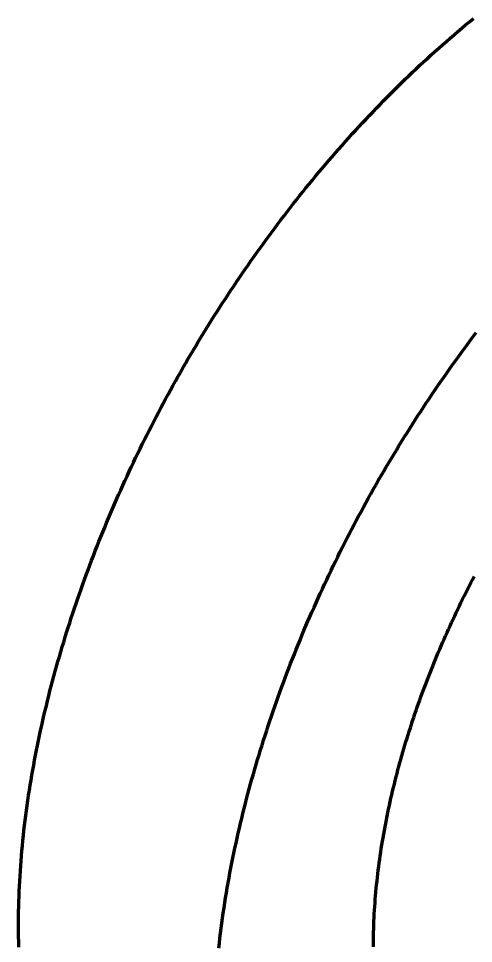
# Model space of a CAD drawing. Header units: millimetres. Extents: x 0 to 841, y 0 to 594.
# Drawn here: x 333.74 to 353.5, y 181.6 to 221.83 of the extents above; entities that cross this region are included whole.
import ezdxf

# ---------------------------------------------------------------- set-up
doc = ezdxf.new("R2010")
doc.units = ezdxf.units.MM
doc.layers.add('01-VISIBLE', color=7, linetype='CONTINUOUS', lineweight=70)

msp = doc.modelspace()

# ---------------------------------------------------------------- linework, layer by layer
at = {"layer": '01-VISIBLE'}
for points in [[(333.756, 181.446), (333.75, 181.667), (333.745, 181.887), (333.743, 182.108), (333.741, 182.329), (333.741, 182.549), (333.743, 182.77), (333.746, 182.991), (333.75, 183.212), (333.756, 183.432), (333.763, 183.653), (333.772, 183.873), (333.782, 184.094), (333.793, 184.314), (333.806, 184.535), (333.82, 184.755), (333.835, 184.975), (333.852, 185.195), (333.87, 185.415), (333.889, 185.635), (333.91, 185.855), (333.931, 186.074), (333.954, 186.294), (333.979, 186.513), (334.004, 186.732), (334.03, 186.952), (334.058, 187.17), (334.087, 187.389), (334.117, 187.608), (334.149, 187.826), (334.181, 188.045), (334.214, 188.263), (334.249, 188.481), (334.285, 188.699), (334.322, 188.916), (334.36, 189.134), (334.399, 189.351), (334.439, 189.568), (334.48, 189.785), (334.522, 190.001), (334.566, 190.218), (334.61, 190.434), (334.655, 190.65), (334.702, 190.866), (334.749, 191.081), (334.797, 191.297), (334.847, 191.512), (334.897, 191.727), (334.949, 191.941), (335.001, 192.156), (335.054, 192.37), (335.108, 192.584), (335.164, 192.798), (335.22, 193.011), (335.277, 193.224), (335.335, 193.437), (335.394, 193.65), (335.454, 193.862), (335.515, 194.074), (335.576, 194.286), (335.639, 194.498), (335.703, 194.709), (335.767, 194.92), (335.832, 195.131), (335.898, 195.342), (335.966, 195.552), (336.033, 195.762), (336.102, 195.972), (336.172, 196.181), (336.242, 196.39), (336.314, 196.599), (336.386, 196.808), (336.459, 197.016), (336.533, 197.224), (336.608, 197.432), (336.683, 197.639), (336.759, 197.846), (336.837, 198.053), (336.915, 198.259), (336.993, 198.466), (337.073, 198.671), (337.153, 198.877), (337.235, 199.082), (337.317, 199.287), (337.399, 199.492), (337.483, 199.696), (337.567, 199.9), (337.652, 200.104), (337.738, 200.307), (337.825, 200.51), (337.912, 200.712), (338.001, 200.915), (338.09, 201.117), (338.179, 201.318), (338.27, 201.52), (338.361, 201.721), (338.453, 201.921), (338.546, 202.122), (338.639, 202.321), (338.733, 202.521), (338.828, 202.72), (338.924, 202.919), (339.021, 203.118), (339.118, 203.316), (339.216, 203.514), (339.314, 203.711), (339.414, 203.908), (339.514, 204.105), (339.615, 204.301), (339.716, 204.497), (339.818, 204.693), (339.921, 204.888), (340.025, 205.083), (340.129, 205.277), (340.234, 205.471), (340.34, 205.665), (340.447, 205.858), (340.554, 206.051), (340.662, 206.244), (340.77, 206.436), (340.88, 206.628), (340.99, 206.819), (341.1, 207.01), (341.212, 207.201), (341.324, 207.391), (341.437, 207.58), (341.55, 207.77), (341.664, 207.959), (341.779, 208.147), (341.895, 208.335), (342.011, 208.523), (342.128, 208.71), (342.245, 208.897), (342.364, 209.083), (342.483, 209.269), (342.602, 209.454), (342.723, 209.639), (342.844, 209.824), (342.965, 210.008), (343.088, 210.192), (343.211, 210.375), (343.334, 210.558), (343.459, 210.74), (343.584, 210.922), (343.71, 211.103), (343.836, 211.284), (343.963, 211.465), (344.091, 211.645), (344.219, 211.824), (344.348, 212.003), (344.478, 212.182), (344.608, 212.36), (344.74, 212.537), (344.871, 212.715), (345.004, 212.891), (345.137, 213.067), (345.271, 213.243), (345.405, 213.418), (345.54, 213.592), (345.676, 213.766), (345.812, 213.94), (345.95, 214.113), (346.087, 214.285), (346.226, 214.457), (346.365, 214.628), (346.505, 214.799), (346.645, 214.969), (346.787, 215.139), (346.928, 215.308), (347.071, 215.476), (347.214, 215.644), (347.358, 215.812), (347.502, 215.979), (347.648, 216.145), (347.794, 216.31), (347.94, 216.475), (348.087, 216.64), (348.235, 216.804), (348.384, 216.967), (348.533, 217.13), (348.683, 217.291), (348.834, 217.453), (348.985, 217.614), (349.137, 217.774), (349.289, 217.933), (349.443, 218.092), (349.597, 218.25), (349.752, 218.407), (349.907, 218.564), (350.063, 218.72), (350.22, 218.875), (350.377, 219.03), (350.535, 219.184), (350.694, 219.337), (350.854, 219.49), (351.014, 219.642), (351.175, 219.793), (351.336, 219.943), (351.499, 220.093), (351.662, 220.241), (351.825, 220.389), (351.99, 220.537), (352.155, 220.683), (352.321, 220.829), (352.487, 220.974), (352.654, 221.118), (352.822, 221.261), (352.991, 221.404), (353.16, 221.545), (353.33, 221.686), (353.501, 221.826)], [(342.44, 181.395), (342.464, 181.614), (342.489, 181.833), (342.516, 182.053), (342.544, 182.272), (342.572, 182.49), (342.603, 182.709), (342.634, 182.927), (342.666, 183.146), (342.7, 183.364), (342.734, 183.582), (342.77, 183.8), (342.807, 184.017), (342.845, 184.235), (342.884, 184.452), (342.924, 184.669), (342.965, 184.886), (343.008, 185.102), (343.051, 185.319), (343.095, 185.535), (343.141, 185.751), (343.187, 185.967), (343.234, 186.182), (343.283, 186.398), (343.332, 186.613), (343.382, 186.828), (343.434, 187.042), (343.486, 187.257), (343.539, 187.471), (343.594, 187.685), (343.649, 187.899), (343.705, 188.112), (343.762, 188.325), (343.82, 188.538), (343.879, 188.751), (343.939, 188.963), (344, 189.175), (344.062, 189.387), (344.124, 189.599), (344.188, 189.81), (344.252, 190.021), (344.318, 190.232), (344.384, 190.443), (344.451, 190.653), (344.519, 190.863), (344.587, 191.073), (344.657, 191.282), (344.728, 191.491), (344.799, 191.7), (344.871, 191.909), (344.944, 192.117), (345.018, 192.325), (345.093, 192.533), (345.168, 192.74), (345.245, 192.947), (345.322, 193.154), (345.4, 193.36), (345.479, 193.567), (345.558, 193.772), (345.639, 193.978), (345.72, 194.183), (345.802, 194.388), (345.885, 194.593), (345.968, 194.797), (346.052, 195.001), (346.138, 195.205), (346.224, 195.408), (346.31, 195.611), (346.398, 195.813), (346.486, 196.016), (346.575, 196.218), (346.665, 196.419), (346.755, 196.621), (346.846, 196.822), (346.938, 197.022), (347.031, 197.223), (347.125, 197.422), (347.219, 197.622), (347.314, 197.821), (347.409, 198.02), (347.506, 198.219), (347.603, 198.417), (347.701, 198.615), (347.8, 198.812), (347.899, 199.009), (347.999, 199.206), (348.1, 199.402), (348.201, 199.598), (348.304, 199.794), (348.407, 199.989), (348.51, 200.184), (348.615, 200.378), (348.72, 200.572), (348.826, 200.766), (348.932, 200.959), (349.039, 201.152), (349.147, 201.345), (349.256, 201.537), (349.365, 201.729), (349.475, 201.92), (349.586, 202.111), (349.697, 202.302), (349.809, 202.492), (349.922, 202.681), (350.036, 202.871), (350.15, 203.06), (350.265, 203.248), (350.38, 203.436), (350.496, 203.624), (350.613, 203.811), (350.731, 203.998), (350.849, 204.184), (350.968, 204.37), (351.088, 204.555), (351.208, 204.74), (351.329, 204.925), (351.451, 205.109), (351.573, 205.293), (351.696, 205.476), (351.82, 205.659), (351.944, 205.841), (352.069, 206.023), (352.195, 206.205), (352.321, 206.385), (352.448, 206.566), (352.576, 206.746), (352.704, 206.925), (352.834, 207.104), (352.963, 207.283), (353.094, 207.461), (353.225, 207.639), (353.357, 207.816), (353.489, 207.992), (353.622, 208.168)], [(349.156, 181.458), (349.156, 181.617), (349.157, 181.776), (349.159, 181.935), (349.163, 182.094), (349.167, 182.253), (349.172, 182.411), (349.178, 182.57), (349.185, 182.729), (349.194, 182.888), (349.203, 183.046), (349.213, 183.205), (349.224, 183.363), (349.236, 183.522), (349.249, 183.68), (349.263, 183.838), (349.277, 183.997), (349.293, 184.155), (349.31, 184.313), (349.327, 184.471), (349.345, 184.629), (349.364, 184.786), (349.384, 184.944), (349.405, 185.102), (349.427, 185.259), (349.449, 185.416), (349.473, 185.574), (349.497, 185.731), (349.522, 185.888), (349.548, 186.044), (349.574, 186.201), (349.601, 186.358), (349.63, 186.514), (349.658, 186.67), (349.688, 186.826), (349.718, 186.982), (349.75, 187.138), (349.782, 187.294), (349.814, 187.449), (349.848, 187.605), (349.882, 187.76), (349.917, 187.915), (349.952, 188.07), (349.988, 188.225), (350.025, 188.379), (350.063, 188.533), (350.101, 188.688), (350.141, 188.842), (350.18, 188.996), (350.221, 189.149), (350.262, 189.303), (350.304, 189.456), (350.346, 189.609), (350.389, 189.762), (350.433, 189.915), (350.477, 190.067), (350.523, 190.22), (350.568, 190.372), (350.615, 190.524), (350.662, 190.676), (350.709, 190.827), (350.758, 190.979), (350.806, 191.13), (350.856, 191.281), (350.906, 191.432), (350.957, 191.582), (351.008, 191.733), (351.06, 191.883), (351.113, 192.033), (351.166, 192.183), (351.22, 192.332), (351.274, 192.481), (351.329, 192.631), (351.385, 192.779), (351.441, 192.928), (351.498, 193.077), (351.555, 193.225), (351.613, 193.373), (351.671, 193.52), (351.73, 193.668), (351.79, 193.815), (351.85, 193.962), (351.911, 194.109), (351.972, 194.256), (352.034, 194.402), (352.096, 194.548), (352.159, 194.694), (352.223, 194.84), (352.287, 194.985), (352.351, 195.131), (352.417, 195.276), (352.482, 195.42), (352.549, 195.565), (352.615, 195.709), (352.683, 195.853), (352.751, 195.997), (352.819, 196.14), (352.888, 196.283), (352.957, 196.426), (353.027, 196.569), (353.098, 196.711), (353.169, 196.853), (353.24, 196.995), (353.312, 197.137), (353.385, 197.278), (353.458, 197.419), (353.532, 197.56)]]:
    msp.add_lwpolyline(points, dxfattribs=at)

doc.saveas('drawing.dxf')
